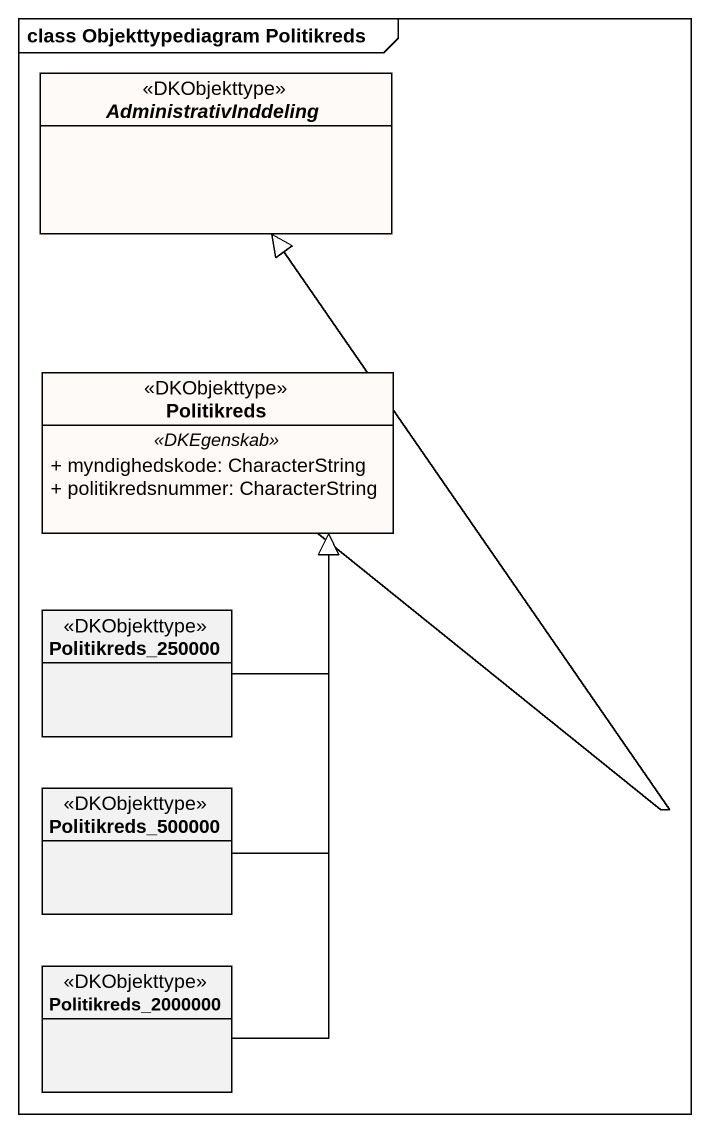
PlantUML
@startuml
mainframe class Objekttypediagram Politikreds
hide circle
hide empty members
skinparam classAttributeIconSize 0
abstract class AdministrativInddeling <<DKObjekttype>> #FDFAF7
class Politikreds <<DKObjekttype>> #FDFAF7 {
  .. <<DKEgenskab>> ..
  + myndighedskode: CharacterString
  + politikredsnummer: CharacterString
}
class Politikreds_250000 <<DKObjekttype>>
class Politikreds_500000 <<DKObjekttype>>
class Politikreds_2000000 <<DKObjekttype>>
Politikreds -up-|> AdministrativInddeling
Politikreds_250000 -up-|> Politikreds
Politikreds_500000 -up-|> Politikreds
Politikreds_2000000 -up-|> Politikreds
@enduml
